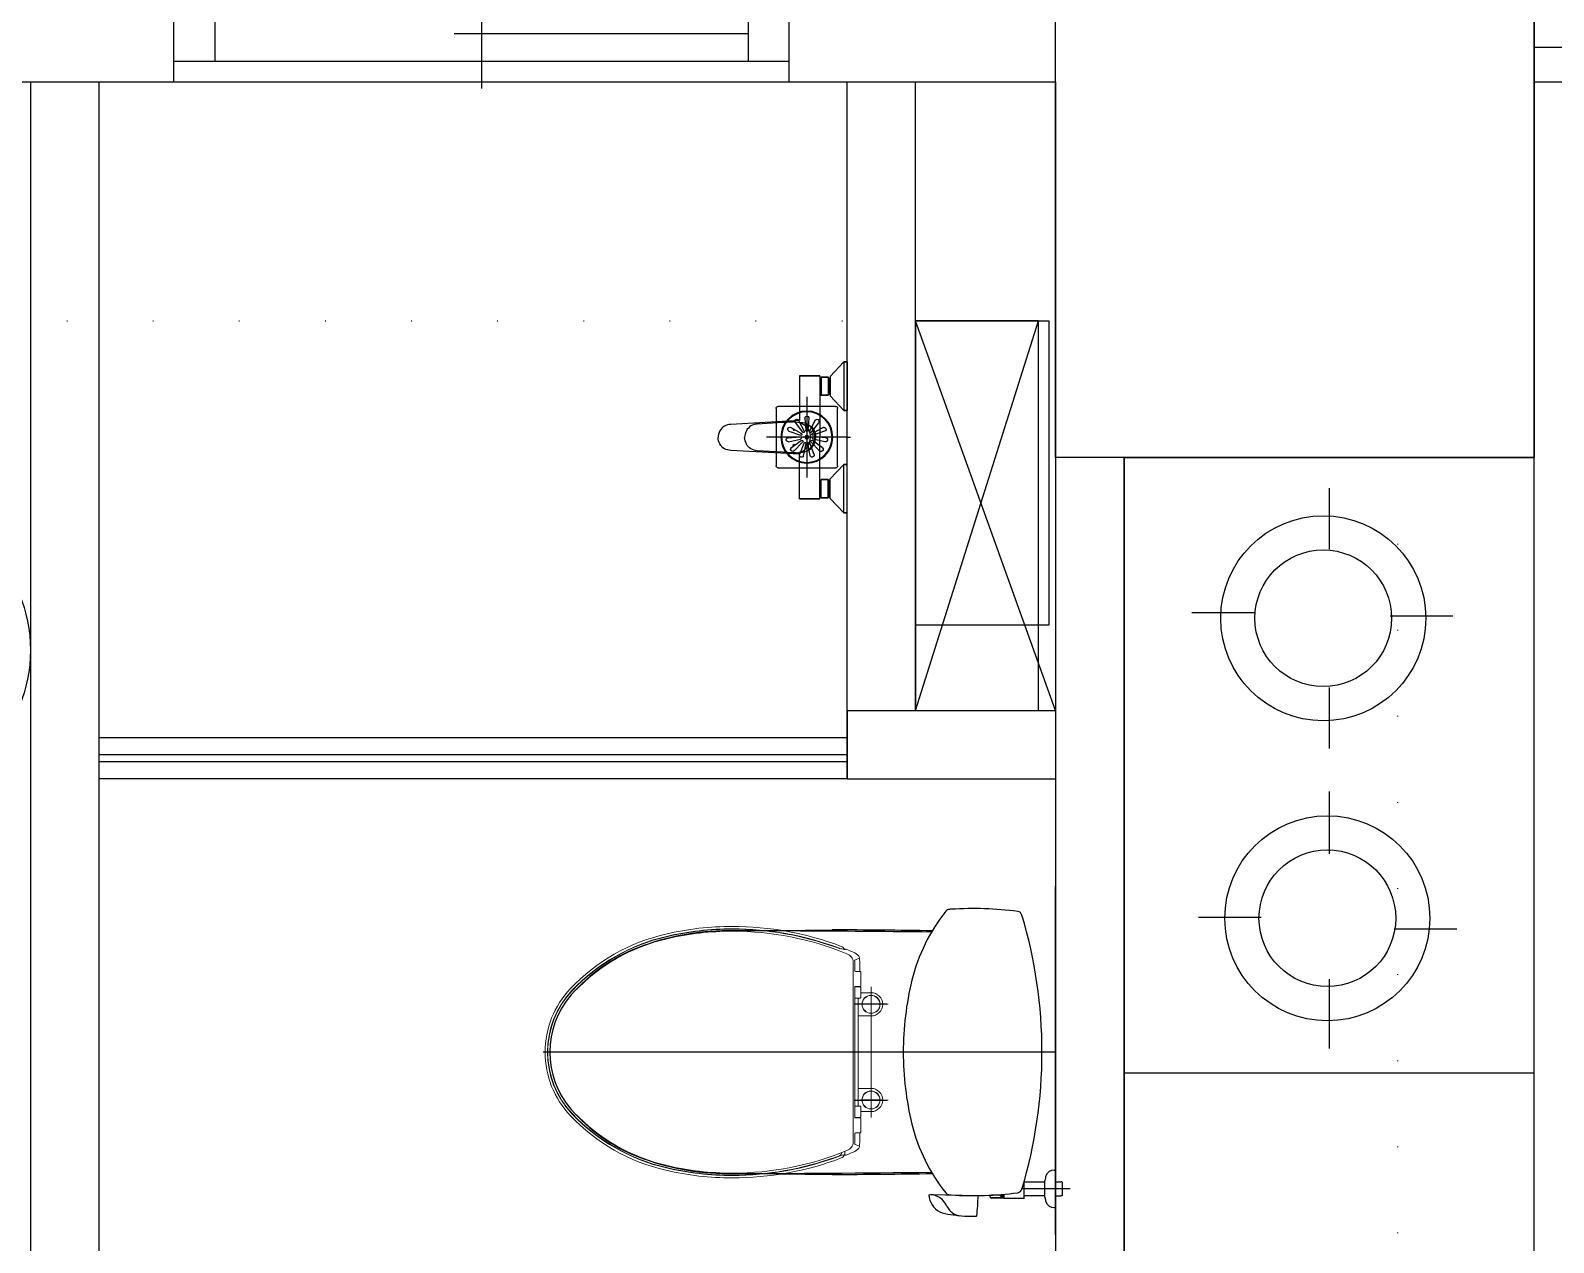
# Model space of a CAD drawing. Header units: millimetres. Extents: x 98197 to 106565, y 53890 to 60222.
# Drawn here: x 103175.4 to 103398.2, y 55485.7 to 55663.1 of the extents above; entities that cross this region are included whole.
import ezdxf

# ---------------------------------------------------------------- set-up
doc = ezdxf.new("R2010")
doc.units = ezdxf.units.MM
doc.header["$LTSCALE"] = 50
doc.header["$MEASUREMENT"] = 0
doc.linetypes.add('DASH_CENTER', pattern=[14, 11, -1, 1, -1])
doc.linetypes.add('DOT', pattern=[0.25, 0, -0.25])
doc.layers.get('0').update_dxf_attribs({"color": 8, "linetype": 'CONTINUOUS'})
doc.layers.add('00', color=7, linetype='DOT')
doc.layers.add('11', color=2, linetype='CONTINUOUS')

# ---------------------------------------------------------------- blocks, each defined once
blk = doc.blocks.new('*U25', base_point=(557135.24, 45415.43))
for p, q in [((557169.24, 45422.93), (557169.24, 45496.93)), ((557172.24, 45496.93), (557172.24, 45422.93)), ((557095.24, 45407.93), (557095.24, 45422.93)), ((557169.24, 45422.93), (557095.24, 45422.93)), ((557172.24, 45422.93), (557169.24, 45422.93)), ((557175.24, 45407.93), (557175.24, 45422.93)), ((557175.24, 45407.93), (557095.24, 45407.93))]:
    blk.add_line(p, q)
for points in [[(557095.24, 45422.93), (557098.24, 45422.93), (557098.24, 45419.93), (557101.24, 45419.93), (557101.24, 45412.93), (557095.24, 45412.93)], [(557175.24, 45422.93), (557172.24, 45422.93), (557172.24, 45419.93), (557169.24, 45419.93), (557169.24, 45412.93), (557175.24, 45412.93)]]:
    blk.add_lwpolyline(points)
blk.add_arc((557172.24, 45422.93), 74, 90, 180)
blk = doc.blocks.new('*U30', base_point=(551700.96, 44174.06))
for p, q in [((551700.96, 44185.56), (551700.96, 44165.56)), ((551655.96, 44166.56), (551655.96, 44181.56)), ((551655.96, 44181.56), (551745.96, 44181.56)), ((551661.96, 44181.56), (551661.96, 44169.56)), ((551739.96, 44181.56), (551739.96, 44169.56)), ((551745.96, 44166.56), (551745.96, 44181.56)), ((551661.96, 44177.56), (551704.96, 44177.56)), ((551739.96, 44173.56), (551696.96, 44173.56)), ((551655.96, 44169.56), (551745.96, 44169.56)), ((551655.96, 44166.56), (551745.96, 44166.56))]:
    blk.add_line(p, q)
blk = doc.blocks.new('1247A')
for p, q in [((-13298.51, 8267.25), (-13298.01, 8267.25)), ((-13298.01, 8267.25), (-13298.51, 8267.25)), ((-13298.51, 8267.25), (-13298.51, 8267.12)), ((-13298.51, 8267.12), (-13298.51, 8266.77)), ((-13298.51, 8266.77), (-13298.51, 8266.2)), ((-13298.51, 8266.2), (-13298.51, 8265.46)), ((-13298.51, 8265.46), (-13298.51, 8264.61)), ((-13298.01, 8267.25), (-13296.01, 8265.12)), ((-13298.01, 8267.25), (-13296.01, 8265.12)), ((-13298.01, 8267.25), (-13298.01, 8267.12)), ((-13298.01, 8267.12), (-13298.01, 8266.77)), ((-13298.01, 8266.77), (-13298.01, 8266.2)), ((-13298.01, 8266.2), (-13298.01, 8265.46)), ((-13298.01, 8265.46), (-13298.01, 8264.61)), ((-13298.51, 8264.61), (-13298.51, 8263.7)), ((-13298.51, 8263.7), (-13298.51, 8262.79)), ((-13298.01, 8264.61), (-13298.01, 8263.7)), ((-13298.01, 8263.7), (-13298.01, 8262.79)), ((-13296.01, 8265.12), (-13296.01, 8265.07)), ((-13296.01, 8265.07), (-13296.01, 8264.93)), ((-13296.01, 8264.93), (-13296.01, 8264.82)), ((-13296.01, 8264.93), (-13296.01, 8264.7)), ((-13296.01, 8264.82), (-13295.91, 8264.82)), ((-13296.01, 8264.82), (-13296.01, 8264.77)), ((-13295.91, 8264.82), (-13296.01, 8264.82)), ((-13296.01, 8264.77), (-13296.01, 8264.66)), ((-13296.01, 8264.7), (-13296.01, 8264.41)), ((-13296.01, 8264.66), (-13296.01, 8264.49)), ((-13296.01, 8264.49), (-13296.01, 8264.26)), ((-13296.01, 8264.41), (-13296.01, 8264.06)), ((-13296.01, 8264.26), (-13296.01, 8263.98)), ((-13296.01, 8264.06), (-13296.01, 8263.7)), ((-13296.01, 8263.98), (-13296.01, 8263.7)), ((-13296.01, 8263.7), (-13296.01, 8263.33)), ((-13296.01, 8263.7), (-13296.01, 8263.42)), ((-13296.01, 8263.42), (-13296.01, 8263.14)), ((-13296.01, 8263.33), (-13296.01, 8262.99)), ((-13296.01, 8263.14), (-13296.01, 8262.91)), ((-13295.71, 8265.02), (-13295.91, 8264.82)), ((-13295.91, 8264.82), (-13295.91, 8264.77)), ((-13295.91, 8264.77), (-13295.91, 8264.66)), ((-13295.91, 8264.66), (-13295.91, 8264.49)), ((-13295.91, 8264.49), (-13295.91, 8264.26)), ((-13295.91, 8264.26), (-13295.91, 8263.98)), ((-13295.91, 8263.98), (-13295.91, 8263.7)), ((-13295.91, 8263.7), (-13295.91, 8263.42)), ((-13295.91, 8263.42), (-13295.91, 8263.14)), ((-13295.91, 8263.14), (-13295.91, 8262.91)), ((-13295.71, 8265.02), (-13295.51, 8265.02)), ((-13295.51, 8265.02), (-13295.71, 8265.02)), ((-13295.71, 8265.02), (-13295.71, 8264.97)), ((-13295.71, 8264.97), (-13295.71, 8262.38)), ((-13295.51, 8265.02), (-13295.21, 8265.02)), ((-13295.21, 8265.02), (-13295.51, 8265.02)), ((-13294.91, 8265.02), (-13295.21, 8265.02)), ((-13295.21, 8265.02), (-13294.91, 8265.02)), ((-13294.91, 8265.02), (-13294.71, 8265.02)), ((-13294.71, 8265.02), (-13294.91, 8265.02)), ((-13294.71, 8265.02), (-13294.51, 8264.82)), ((-13294.71, 8265.02), (-13294.71, 8264.97)), ((-13294.71, 8264.97), (-13294.71, 8262.38)), ((-13294.01, 8265.2), (-13294.51, 8265.2)), ((-13294.51, 8265.2), (-13294.01, 8265.2)), ((-13294.51, 8265.2), (-13294.51, 8265.14)), ((-13294.51, 8265.14), (-13294.51, 8256.2)), ((-13294.51, 8265.14), (-13294.51, 8256.2)), ((-13293.51, 8265.2), (-13294.01, 8265.2)), ((-13294.01, 8265.2), (-13293.51, 8265.2)), ((-13293, 8265.2), (-13293.51, 8265.2)), ((-13293.51, 8265.2), (-13293, 8265.2)), ((-13293, 8265.2), (-13292.54, 8265.2)), ((-13292.54, 8265.2), (-13293, 8265.2)), ((-13292.54, 8265.2), (-13292.13, 8265.2)), ((-13292.13, 8265.2), (-13292.54, 8265.2)), ((-13292.13, 8265.2), (-13291.82, 8265.2)), ((-13291.82, 8265.2), (-13292.13, 8265.2)), ((-13291.82, 8265.2), (-13291.63, 8265.2)), ((-13291.63, 8265.2), (-13291.82, 8265.2)), ((-13291.63, 8265.2), (-13291.55, 8265.2)), ((-13291.55, 8265.2), (-13291.63, 8265.2)), ((-13291.55, 8265.2), (-13291.51, 8265.14)), ((-13291.51, 8265.14), (-13291.51, 8258.66)), ((-13291.51, 8265.14), (-13291.51, 8258.66)), ((-13298.51, 8262.79), (-13298.51, 8261.93)), ((-13298.51, 8261.93), (-13298.51, 8261.19)), ((-13298.51, 8261.19), (-13298.51, 8260.63)), ((-13298.01, 8262.79), (-13298.01, 8261.93)), ((-13296.01, 8262.28), (-13298.01, 8260.15)), ((-13298.01, 8261.93), (-13298.01, 8261.19)), ((-13298.01, 8261.19), (-13298.01, 8260.63)), ((-13296.01, 8262.99), (-13296.01, 8262.7)), ((-13296.01, 8262.91), (-13296.01, 8262.74)), ((-13296.01, 8262.74), (-13296.01, 8262.62)), ((-13296.01, 8262.7), (-13296.01, 8262.47)), ((-13296.01, 8262.62), (-13296.01, 8262.58)), ((-13296.01, 8262.58), (-13296.01, 8262.47)), ((-13296.01, 8262.58), (-13295.91, 8262.58)), ((-13295.91, 8262.58), (-13296.01, 8262.58)), ((-13296.01, 8262.47), (-13296.01, 8262.33)), ((-13296.01, 8262.33), (-13296.01, 8262.28)), ((-13295.91, 8262.91), (-13295.91, 8262.74)), ((-13295.91, 8262.74), (-13295.91, 8262.62)), ((-13295.91, 8262.62), (-13295.91, 8262.58)), ((-13295.91, 8262.58), (-13295.71, 8262.38)), ((-13295.21, 8262.38), (-13295.71, 8262.38)), ((-13295.71, 8262.38), (-13295.21, 8262.38)), ((-13294.91, 8262.38), (-13295.21, 8262.38)), ((-13295.21, 8262.38), (-13294.91, 8262.38)), ((-13294.91, 8262.38), (-13294.71, 8262.38)), ((-13294.71, 8262.38), (-13294.91, 8262.38)), ((-13294.51, 8262.58), (-13294.71, 8262.38)), ((-13298.51, 8260.63), (-13298.51, 8260.28)), ((-13298.51, 8260.28), (-13298.51, 8260.15)), ((-13298.51, 8260.15), (-13298.01, 8260.15)), ((-13298.01, 8260.15), (-13298.51, 8260.15)), ((-13298.51, 8252.25), (-13298.51, 8260.15)), ((-13298.01, 8260.63), (-13298.01, 8260.28)), ((-13298.01, 8260.28), (-13298.01, 8260.15)), ((-13291.51, 8258.66), (-13281.48, 8258.1)), ((-13293.82, 8256.76), (-13293.9, 8256.2)), ((-13293.61, 8257.29), (-13293.82, 8256.76)), ((-13293.72, 8256.49), (-13293.74, 8256.2)), ((-13293.67, 8256.76), (-13293.72, 8256.49)), ((-13293.58, 8257.04), (-13293.67, 8256.76)), ((-13293.27, 8257.76), (-13293.61, 8257.29)), ((-13293.48, 8257.29), (-13293.58, 8257.04)), ((-13293.32, 8257.54), (-13293.48, 8257.29)), ((-13293.14, 8257.75), (-13293.32, 8257.54)), ((-13292.81, 8258.11), (-13293.27, 8257.76)), ((-13292.95, 8257.94), (-13293.14, 8257.75)), ((-13293.11, 8256.5), (-13293.13, 8256.2)), ((-13293.05, 8256.78), (-13293.11, 8256.5)), ((-13292.97, 8257.06), (-13293.05, 8256.78)), ((-13292.85, 8257.33), (-13292.97, 8257.06)), ((-13292.72, 8258.11), (-13292.95, 8257.94)), ((-13292.69, 8257.57), (-13292.85, 8257.33)), ((-13292.29, 8258.32), (-13292.81, 8258.11)), ((-13292.48, 8258.22), (-13292.72, 8258.11)), ((-13292.5, 8257.79), (-13292.69, 8257.57)), ((-13292.3, 8257.98), (-13292.5, 8257.79)), ((-13292.06, 8258.16), (-13292.3, 8257.98)), ((-13291.98, 8258.37), (-13292.29, 8258.32)), ((-13291.98, 8258.37), (-13292.29, 8258.32)), ((-13291.81, 8258.28), (-13292.06, 8258.16)), ((-13291.28, 8258.43), (-13291.98, 8258.37)), ((-13291.55, 8258.37), (-13291.81, 8258.28)), ((-13291.28, 8258.43), (-13291.55, 8258.37)), ((-13290.99, 8258.46), (-13291.28, 8258.43)), ((-13290.99, 8258.46), (-13290.58, 8258.45)), ((-13290.79, 8257.38), (-13290.8, 8257.36)), ((-13290.8, 8257.36), (-13290.8, 8257.33)), ((-13290.8, 8257.33), (-13290.8, 8257.31)), ((-13290.8, 8257.31), (-13290.79, 8257.28)), ((-13290.77, 8257.41), (-13290.79, 8257.38)), ((-13290.79, 8257.28), (-13290.77, 8257.26)), ((-13290.75, 8257.42), (-13290.77, 8257.41)), ((-13290.77, 8257.26), (-13290.75, 8257.25)), ((-13290.72, 8257.43), (-13290.75, 8257.42)), ((-13290.75, 8257.25), (-13290.72, 8257.24)), ((-13290.7, 8257.43), (-13290.72, 8257.43)), ((-13290.72, 8257.24), (-13290.7, 8257.23)), ((-13290.7, 8257.43), (-13290.67, 8257.43)), ((-13290.67, 8257.24), (-13290.7, 8257.23)), ((-13290.67, 8257.43), (-13290.65, 8257.42)), ((-13290.65, 8257.25), (-13290.67, 8257.24)), ((-13290.65, 8257.42), (-13290.63, 8257.41)), ((-13290.63, 8257.26), (-13290.65, 8257.25)), ((-13290.63, 8257.41), (-13290.61, 8257.38)), ((-13290.61, 8257.28), (-13290.63, 8257.26)), ((-13290.61, 8257.38), (-13290.6, 8257.36)), ((-13290.6, 8257.31), (-13290.61, 8257.28)), ((-13290.6, 8257.36), (-13290.6, 8257.33)), ((-13290.6, 8257.33), (-13290.6, 8257.31)), ((-13290.58, 8258.45), (-13290.21, 8258.44)), ((-13290.21, 8258.44), (-13289.79, 8258.42)), ((-13289.79, 8258.42), (-13289.36, 8258.4)), ((-13289.36, 8258.4), (-13289.05, 8258.38)), ((-13289.05, 8258.38), (-13285.35, 8258.15)), ((-13285.35, 8258.15), (-13285.11, 8258.13)), ((-13285.11, 8258.13), (-13284.87, 8258.08)), ((-13284.87, 8258.08), (-13284.64, 8257.99)), ((-13284.64, 8257.99), (-13284.43, 8257.89)), ((-13284.43, 8257.89), (-13284.22, 8257.74)), ((-13284.22, 8257.74), (-13284.05, 8257.57)), ((-13284.05, 8257.57), (-13283.89, 8257.39)), ((-13283.89, 8257.39), (-13283.75, 8257.17)), ((-13283.75, 8257.17), (-13283.65, 8256.95)), ((-13283.65, 8256.95), (-13283.57, 8256.7)), ((-13283.57, 8256.7), (-13283.52, 8256.46)), ((-13283.52, 8256.46), (-13283.5, 8256.2)), ((-13281.48, 8258.1), (-13281.23, 8258.08)), ((-13281.23, 8258.08), (-13280.99, 8258.03)), ((-13280.99, 8258.03), (-13280.76, 8257.95)), ((-13280.76, 8257.95), (-13280.54, 8257.85)), ((-13280.54, 8257.85), (-13280.33, 8257.7)), ((-13280.33, 8257.7), (-13280.16, 8257.54)), ((-13280.16, 8257.54), (-13280, 8257.36)), ((-13280, 8257.36), (-13279.85, 8257.15)), ((-13279.85, 8257.15), (-13279.75, 8256.93)), ((-13279.75, 8256.93), (-13279.68, 8256.69)), ((-13279.75, 8256.93), (-13279.68, 8256.69)), ((-13279.68, 8256.69), (-13279.63, 8256.45)), ((-13279.68, 8256.69), (-13279.63, 8256.45)), ((-13279.63, 8256.45), (-13279.61, 8256.2)), ((-13279.63, 8256.45), (-13279.61, 8256.2)), ((-13294.51, 8247.26), (-13294.51, 8256.2)), ((-13294.51, 8247.26), (-13294.51, 8256.2)), ((-13293.82, 8255.64), (-13293.9, 8256.2)), ((-13293.61, 8255.11), (-13293.82, 8255.64)), ((-13293.72, 8255.91), (-13293.74, 8256.2)), ((-13293.67, 8255.64), (-13293.72, 8255.91)), ((-13293.58, 8255.36), (-13293.67, 8255.64)), ((-13293.27, 8254.64), (-13293.61, 8255.11)), ((-13293.48, 8255.11), (-13293.58, 8255.36)), ((-13293.32, 8254.86), (-13293.48, 8255.11)), ((-13293.14, 8254.65), (-13293.32, 8254.86)), ((-13292.81, 8254.29), (-13293.27, 8254.64)), ((-13292.95, 8254.46), (-13293.14, 8254.65)), ((-13293.11, 8255.9), (-13293.13, 8256.2)), ((-13293.05, 8255.62), (-13293.11, 8255.9)), ((-13292.97, 8255.34), (-13293.05, 8255.62)), ((-13292.85, 8255.07), (-13292.97, 8255.34)), ((-13292.72, 8254.29), (-13292.95, 8254.46)), ((-13292.69, 8254.83), (-13292.85, 8255.07)), ((-13292.29, 8254.08), (-13292.81, 8254.29)), ((-13292.48, 8254.18), (-13292.72, 8254.29)), ((-13292.5, 8254.61), (-13292.69, 8254.83)), ((-13292.3, 8254.42), (-13292.5, 8254.61)), ((-13292.06, 8254.24), (-13292.3, 8254.42)), ((-13291.81, 8254.12), (-13292.06, 8254.24)), ((-13291.51, 8253.74), (-13281.48, 8254.3)), ((-13290.8, 8255.09), (-13290.79, 8255.11)), ((-13290.8, 8255.07), (-13290.8, 8255.09)), ((-13290.8, 8255.04), (-13290.8, 8255.07)), ((-13290.79, 8255.02), (-13290.8, 8255.04)), ((-13290.79, 8255.11), (-13290.77, 8255.14)), ((-13290.77, 8254.99), (-13290.79, 8255.02)), ((-13290.77, 8255.14), (-13290.75, 8255.15)), ((-13290.75, 8254.98), (-13290.77, 8254.99)), ((-13290.75, 8255.15), (-13290.72, 8255.16)), ((-13290.72, 8254.97), (-13290.75, 8254.98)), ((-13290.72, 8255.16), (-13290.7, 8255.17)), ((-13290.7, 8254.97), (-13290.72, 8254.97)), ((-13290.67, 8255.16), (-13290.7, 8255.17)), ((-13290.7, 8254.97), (-13290.67, 8254.97)), ((-13290.65, 8255.15), (-13290.67, 8255.16)), ((-13290.67, 8254.97), (-13290.65, 8254.98)), ((-13290.63, 8255.14), (-13290.65, 8255.15)), ((-13290.65, 8254.98), (-13290.63, 8254.99)), ((-13290.61, 8255.11), (-13290.63, 8255.14)), ((-13290.63, 8254.99), (-13290.61, 8255.02)), ((-13290.6, 8255.09), (-13290.61, 8255.11)), ((-13290.61, 8255.02), (-13290.6, 8255.04)), ((-13290.6, 8255.07), (-13290.6, 8255.09)), ((-13290.6, 8255.04), (-13290.6, 8255.07)), ((-13289.05, 8254.02), (-13285.35, 8254.25)), ((-13285.35, 8254.25), (-13285.11, 8254.27)), ((-13285.11, 8254.27), (-13284.87, 8254.32)), ((-13284.87, 8254.32), (-13284.64, 8254.41)), ((-13284.64, 8254.41), (-13284.43, 8254.51)), ((-13284.43, 8254.51), (-13284.22, 8254.66)), ((-13284.22, 8254.66), (-13284.05, 8254.83)), ((-13284.05, 8254.83), (-13283.89, 8255.01)), ((-13283.89, 8255.01), (-13283.75, 8255.23)), ((-13283.75, 8255.23), (-13283.65, 8255.45)), ((-13283.65, 8255.45), (-13283.57, 8255.7)), ((-13283.57, 8255.7), (-13283.52, 8255.94)), ((-13283.52, 8255.94), (-13283.5, 8256.2)), ((-13281.48, 8254.3), (-13281.23, 8254.32)), ((-13281.23, 8254.32), (-13280.99, 8254.37)), ((-13280.99, 8254.37), (-13280.76, 8254.45)), ((-13280.76, 8254.45), (-13280.54, 8254.55)), ((-13280.54, 8254.55), (-13280.33, 8254.7)), ((-13280.33, 8254.7), (-13280.16, 8254.86)), ((-13280.16, 8254.86), (-13280, 8255.04)), ((-13280, 8255.04), (-13279.85, 8255.25)), ((-13279.85, 8255.25), (-13279.75, 8255.47)), ((-13279.75, 8255.47), (-13279.68, 8255.71)), ((-13279.75, 8255.47), (-13279.68, 8255.71)), ((-13279.68, 8255.71), (-13279.63, 8255.95)), ((-13279.68, 8255.71), (-13279.63, 8255.95)), ((-13279.63, 8255.95), (-13279.61, 8256.2)), ((-13279.63, 8255.95), (-13279.61, 8256.2)), ((-13298.01, 8252.25), (-13298.51, 8252.25)), ((-13298.51, 8252.12), (-13298.51, 8252.25)), ((-13298.51, 8252.25), (-13298.01, 8252.25)), ((-13298.51, 8251.77), (-13298.51, 8252.12)), ((-13296.01, 8250.12), (-13298.01, 8252.25)), ((-13298.01, 8252.12), (-13298.01, 8252.25)), ((-13298.01, 8251.77), (-13298.01, 8252.12)), ((-13291.98, 8254.03), (-13292.29, 8254.08)), ((-13291.98, 8254.03), (-13292.29, 8254.08)), ((-13291.28, 8253.96), (-13291.98, 8254.03)), ((-13291.55, 8254.03), (-13291.81, 8254.12)), ((-13291.28, 8253.96), (-13291.55, 8254.03)), ((-13291.51, 8247.26), (-13291.51, 8253.74)), ((-13291.51, 8247.26), (-13291.51, 8253.74)), ((-13290.99, 8253.94), (-13291.28, 8253.96)), ((-13290.99, 8253.94), (-13290.58, 8253.95)), ((-13290.58, 8253.95), (-13290.21, 8253.96)), ((-13290.21, 8253.96), (-13289.79, 8253.98)), ((-13289.79, 8253.98), (-13289.36, 8254)), ((-13289.36, 8254), (-13289.05, 8254.02)), ((-13298.51, 8251.2), (-13298.51, 8251.77)), ((-13298.51, 8250.46), (-13298.51, 8251.2)), ((-13298.51, 8249.61), (-13298.51, 8250.46)), ((-13298.01, 8251.2), (-13298.01, 8251.77)), ((-13298.01, 8250.46), (-13298.01, 8251.2)), ((-13298.01, 8249.61), (-13298.01, 8250.46)), ((-13296.01, 8250.07), (-13296.01, 8250.12)), ((-13296.01, 8249.93), (-13296.01, 8250.07)), ((-13296.01, 8249.7), (-13296.01, 8249.93)), ((-13296.01, 8249.82), (-13296.01, 8249.93)), ((-13295.91, 8249.82), (-13296.01, 8249.82)), ((-13296.01, 8249.77), (-13296.01, 8249.82)), ((-13296.01, 8249.82), (-13295.91, 8249.82)), ((-13296.01, 8249.66), (-13296.01, 8249.77)), ((-13295.91, 8249.82), (-13295.71, 8250.02)), ((-13295.91, 8249.77), (-13295.91, 8249.82)), ((-13295.91, 8249.66), (-13295.91, 8249.77)), ((-13295.71, 8250.02), (-13295.21, 8250.02)), ((-13295.71, 8247.43), (-13295.71, 8250.02)), ((-13295.21, 8250.02), (-13295.71, 8250.02)), ((-13295.21, 8250.02), (-13294.91, 8250.02)), ((-13294.91, 8250.02), (-13295.21, 8250.02)), ((-13294.71, 8250.02), (-13294.91, 8250.02)), ((-13294.91, 8250.02), (-13294.71, 8250.02)), ((-13294.51, 8249.82), (-13294.71, 8250.02)), ((-13294.71, 8247.43), (-13294.71, 8250.02)), ((-13298.51, 8248.7), (-13298.51, 8249.61)), ((-13298.51, 8247.79), (-13298.51, 8248.7)), ((-13298.51, 8246.93), (-13298.51, 8247.79)), ((-13298.01, 8248.7), (-13298.01, 8249.61)), ((-13298.01, 8247.79), (-13298.01, 8248.7)), ((-13298.01, 8246.93), (-13298.01, 8247.79)), ((-13296.01, 8249.41), (-13296.01, 8249.7)), ((-13296.01, 8249.49), (-13296.01, 8249.66)), ((-13296.01, 8249.26), (-13296.01, 8249.49)), ((-13296.01, 8249.06), (-13296.01, 8249.41)), ((-13296.01, 8248.98), (-13296.01, 8249.26)), ((-13296.01, 8248.7), (-13296.01, 8249.06)), ((-13296.01, 8248.7), (-13296.01, 8248.98)), ((-13296.01, 8248.42), (-13296.01, 8248.7)), ((-13296.01, 8248.33), (-13296.01, 8248.7)), ((-13296.01, 8248.14), (-13296.01, 8248.42)), ((-13296.01, 8247.99), (-13296.01, 8248.33)), ((-13296.01, 8247.91), (-13296.01, 8248.14)), ((-13296.01, 8247.7), (-13296.01, 8247.99)), ((-13296.01, 8247.74), (-13296.01, 8247.91)), ((-13296.01, 8247.62), (-13296.01, 8247.74)), ((-13296.01, 8247.47), (-13296.01, 8247.7)), ((-13296.01, 8247.58), (-13296.01, 8247.62)), ((-13295.91, 8247.58), (-13296.01, 8247.58)), ((-13296.01, 8247.58), (-13295.91, 8247.58)), ((-13296.01, 8247.47), (-13296.01, 8247.58)), ((-13295.91, 8249.49), (-13295.91, 8249.66)), ((-13295.91, 8249.26), (-13295.91, 8249.49)), ((-13295.91, 8248.98), (-13295.91, 8249.26)), ((-13295.91, 8248.7), (-13295.91, 8248.98)), ((-13295.91, 8248.42), (-13295.91, 8248.7)), ((-13295.91, 8248.14), (-13295.91, 8248.42)), ((-13295.91, 8247.91), (-13295.91, 8248.14)), ((-13295.91, 8247.74), (-13295.91, 8247.91)), ((-13295.91, 8247.62), (-13295.91, 8247.74)), ((-13295.91, 8247.58), (-13295.91, 8247.62)), ((-13295.71, 8247.38), (-13295.91, 8247.58)), ((-13294.71, 8247.38), (-13294.51, 8247.58)), ((-13298.51, 8246.19), (-13298.51, 8246.93)), ((-13298.51, 8245.63), (-13298.51, 8246.19)), ((-13298.51, 8245.28), (-13298.51, 8245.63)), ((-13298.51, 8245.15), (-13298.51, 8245.28)), ((-13298.01, 8245.15), (-13296.01, 8247.28)), ((-13298.01, 8245.15), (-13296.01, 8247.28)), ((-13298.01, 8246.19), (-13298.01, 8246.93)), ((-13298.01, 8245.63), (-13298.01, 8246.19)), ((-13298.01, 8245.28), (-13298.01, 8245.63)), ((-13298.01, 8245.15), (-13298.01, 8245.28)), ((-13296.01, 8247.33), (-13296.01, 8247.47)), ((-13296.01, 8247.28), (-13296.01, 8247.33)), ((-13295.71, 8247.38), (-13295.71, 8247.43)), ((-13295.51, 8247.38), (-13295.71, 8247.38)), ((-13295.71, 8247.38), (-13295.51, 8247.38)), ((-13295.21, 8247.38), (-13295.51, 8247.38)), ((-13295.51, 8247.38), (-13295.21, 8247.38)), ((-13295.21, 8247.38), (-13294.91, 8247.38)), ((-13294.91, 8247.38), (-13295.21, 8247.38)), ((-13294.71, 8247.38), (-13294.91, 8247.38)), ((-13294.91, 8247.38), (-13294.71, 8247.38)), ((-13294.71, 8247.38), (-13294.71, 8247.43)), ((-13294.51, 8247.2), (-13294.51, 8247.26)), ((-13294.51, 8247.2), (-13294.01, 8247.2)), ((-13294.01, 8247.2), (-13294.51, 8247.2)), ((-13294.01, 8247.2), (-13293.51, 8247.2)), ((-13293.51, 8247.2), (-13294.01, 8247.2)), ((-13293.51, 8247.2), (-13293, 8247.2)), ((-13293, 8247.2), (-13293.51, 8247.2)), ((-13292.54, 8247.2), (-13293, 8247.2)), ((-13293, 8247.2), (-13292.54, 8247.2)), ((-13292.13, 8247.2), (-13292.54, 8247.2)), ((-13292.54, 8247.2), (-13292.13, 8247.2)), ((-13291.82, 8247.2), (-13292.13, 8247.2)), ((-13292.13, 8247.2), (-13291.82, 8247.2)), ((-13291.63, 8247.2), (-13291.82, 8247.2)), ((-13291.82, 8247.2), (-13291.63, 8247.2)), ((-13291.55, 8247.2), (-13291.63, 8247.2)), ((-13291.63, 8247.2), (-13291.55, 8247.2)), ((-13291.55, 8247.2), (-13291.51, 8247.26)), ((-13298.01, 8245.15), (-13298.51, 8245.15)), ((-13298.51, 8245.15), (-13298.01, 8245.15))]:
    blk.add_line(p, q)
at = {"color": 3}
blk.add_line((-13298.51, 8256.25), (-13299.01, 8256.25), dxfattribs=at)
blk = doc.blocks.new('10D')
at = {"color": 9, "true_color": 0xc9c9c9}
for p, q in [((-31147.44, 14844.37), (-31147.44, 14852.77)), ((-31147.14, 14853.07), (-31138.74, 14853.07)), ((-31138.44, 14852.77), (-31138.44, 14844.37)), ((-31144.65, 14850.68), (-31143.58, 14849.29)), ((-31144.18, 14851.05), (-31143.33, 14849.45)), ((-31143.24, 14851.27), (-31143.09, 14849.52)), ((-31142.64, 14851.32), (-31142.79, 14849.52)), ((-31141.73, 14851), (-31142.56, 14849.45)), ((-31141.21, 14850.72), (-31142.3, 14849.29)), ((-31145.71, 14848.48), (-31143.91, 14848.59)), ((-31145.57, 14847.89), (-31143.86, 14848.29)), ((-31145.52, 14849.42), (-31143.87, 14848.83)), ((-31145.32, 14849.99), (-31143.75, 14849.1)), ((-31143.14, 14848.62), (-31143.14, 14848.52)), ((-31143.14, 14848.62), (-31143.04, 14848.62)), ((-31143.14, 14848.52), (-31143.09, 14848.52)), ((-31143.14, 14848.52), (-31143.04, 14848.52)), ((-31142.99, 14848.77), (-31142.89, 14848.77)), ((-31142.99, 14848.67), (-31142.99, 14848.77)), ((-31142.99, 14848.38), (-31142.99, 14848.47)), ((-31142.99, 14848.38), (-31142.89, 14848.38)), ((-31142.89, 14848.67), (-31142.89, 14848.77)), ((-31142.89, 14848.38), (-31142.89, 14848.47)), ((-31142.75, 14848.62), (-31142.84, 14848.62)), ((-31142.75, 14848.52), (-31142.84, 14848.52)), ((-31142.79, 14848.52), (-31142.75, 14848.52)), ((-31142.75, 14848.62), (-31142.75, 14848.52)), ((-31140.61, 14849.96), (-31142.14, 14849.1)), ((-31140.26, 14847.88), (-31142.03, 14848.29)), ((-31140.32, 14849.44), (-31142.02, 14848.83)), ((-31140.23, 14848.48), (-31141.98, 14848.59)), ((-31145.22, 14847), (-31143.76, 14848.06)), ((-31144.79, 14846.58), (-31143.56, 14847.84)), ((-31144.01, 14846.02), (-31143.36, 14847.7)), ((-31143.42, 14845.9), (-31143.07, 14847.62)), ((-31142.46, 14845.85), (-31142.82, 14847.62)), ((-31141.9, 14846.06), (-31142.53, 14847.7)), ((-31141.06, 14846.54), (-31142.32, 14847.84)), ((-31140.71, 14847.03), (-31142.13, 14848.06)), ((-31138.74, 14844.07), (-31147.14, 14844.07))]:
    blk.add_line(p, q, dxfattribs=at)
at = {"color": 8}
for p, q in [((-31142.94, 14854.47), (-31142.94, 14842.67)), ((-31148.84, 14848.57), (-31137.04, 14848.57))]:
    blk.add_line(p, q, dxfattribs=at)
at = {"color": 9, "true_color": 0xc9c9c9}
for radius in [3.8, 3.7, 0.275]:
    blk.add_circle((-31142.94, 14848.57), radius, dxfattribs=at)
for centre, radius, start, end in [((-31147.14, 14852.77), 0.3, 90, 180), ((-31138.74, 14852.77), 0.3, 0, 90), ((-31144.43, 14850.89), 0.3, 32.7273, 222.2546), ((-31142.94, 14851.32), 0.3, 0, 189.5273), ((-31141.46, 14850.89), 0.3, 327.2727, 156.8), ((-31145.67, 14848.18), 0.3, 98.1818, 287.7091), ((-31145.45, 14849.71), 0.3, 65.4545, 254.9818), ((-31143.88, 14848.44), 0.15, 278.1818, 98.1818), ((-31143.81, 14848.97), 0.15, 245.4545, 65.4545), ((-31143.46, 14849.37), 0.15, 212.7273, 32.7273), ((-31142.94, 14849.52), 0.15, 180, 0), ((-31143.04, 14848.67), 0.05, 270, 0), ((-31143.04, 14848.47), 0.05, 0, 90), ((-31142.84, 14848.67), 0.05, 180, 270), ((-31142.84, 14848.47), 0.05, 90, 180), ((-31142.43, 14849.37), 0.15, 147.2727, 327.2727), ((-31142.08, 14848.97), 0.15, 114.5455, 294.5455), ((-31142, 14848.44), 0.15, 81.8182, 261.8182), ((-31140.44, 14849.71), 0.3, 294.5455, 124.0727), ((-31140.22, 14848.18), 0.3, 261.8182, 91.3455), ((-31145.02, 14846.77), 0.3, 130.9091, 320.4364), ((-31143.72, 14845.93), 0.3, 163.6364, 353.1636), ((-31143.66, 14847.95), 0.15, 310.9091, 130.9091), ((-31143.21, 14847.66), 0.15, 343.6364, 163.6364), ((-31142.68, 14847.66), 0.15, 16.3636, 196.3636), ((-31142.17, 14845.93), 0.3, 196.3636, 25.8909), ((-31142.23, 14847.95), 0.15, 49.0909, 229.0909), ((-31140.87, 14846.77), 0.3, 229.0909, 58.6182), ((-31147.14, 14844.37), 0.3, 180, 270), ((-31138.74, 14844.37), 0.3, 270, 0)]:
    blk.add_arc(centre, radius, start, end, dxfattribs=at)

msp = doc.modelspace()

# ---------------------------------------------------------------- linework, layer by layer
for p, q in [((102934.357, 55655.566), (103196.357, 55655.566)), ((103175.357, 55655.566), (103175.357, 55390.566)), ((103185.357, 55655.566), (103185.357, 55390.566)), ((103286.357, 55655.566), (103325.357, 55655.566)), ((103325.357, 55655.566), (103325.357, 55400.566)), ((103304.857, 55563.566), (103322.857, 55620.566)), ((103325.357, 55563.566), (103304.857, 55620.566)), ((103322.857, 55620.566), (103304.857, 55620.566)), ((103335.357, 55600.566), (103335.357, 55390.566)), ((103335.357, 55600.566), (103395.357, 55600.566)), ((103335.357, 55395.566), (103335.357, 55600.566)), ((103395.357, 55395.566), (103395.357, 55600.566)), ((103365.357, 55596.106), (103365.357, 55587.183)), ((103354.436, 55577.87), (103345.272, 55577.87)), ((103383.467, 55577.388), (103374.303, 55577.388)), ((103365.357, 55566.925), (103365.357, 55558.002)), ((103294.857, 55563.566), (103294.857, 55553.566)), ((103294.857, 55553.566), (103325.357, 55553.566)), ((103365.357, 55551.732), (103365.357, 55542.568)), ((103325.357, 55486.854), (103325.357, 55537.834)), ((103355.424, 55533.255), (103346.259, 55533.255)), ((103384.06, 55531.567), (103374.896, 55531.567)), ((103365.357, 55524.239), (103365.357, 55514.111)), ((103250.657, 55513.566), (103250.657, 55513.666)), ((103335.357, 55510.566), (103395.357, 55510.566)), ((103323.848, 55495.169), (103323.762, 55494.808)), ((103325.157, 55496.316), (103325.357, 55496.301)), ((103325.357, 55496.316), (103325.357, 55490.816)), ((103327.498, 55493.566), (103320.437, 55493.566)), ((103320.758, 55492.166), (103320.758, 55494.676)), ((103323.758, 55494.566), (103320.758, 55494.566)), ((103323.757, 55494.596), (103323.757, 55494.766)), ((103323.758, 55492.536), (103323.757, 55494.596)), ((103325.357, 55494.596), (103326.125, 55494.596)), ((103326.238, 55494.593), (103326.125, 55494.596)), ((103326.357, 55494.473), (103326.238, 55494.593)), ((103326.357, 55492.66), (103326.357, 55494.473)), ((103306.813, 55492.641), (103306.835, 55492.309)), ((103314.007, 55492.552), (103306.863, 55492.694)), ((103315.774, 55492.366), (103315.774, 55492.639)), ((103317.494, 55492.64), (103315.934, 55492.64)), ((103317.494, 55492.241), (103315.934, 55492.241)), ((103317.654, 55492.206), (103315.934, 55492.206)), ((103317.294, 55492.562), (103317.323, 55492.61)), ((103317.347, 55492.448), (103317.294, 55492.562)), ((103317.323, 55492.61), (103317.413, 55492.636)), ((103317.509, 55492.266), (103317.347, 55492.448)), ((103317.534, 55492.281), (103317.534, 55492.6)), ((103317.694, 55492.246), (103317.694, 55492.77)), ((103317.694, 55492.686), (103317.742, 55492.686)), ((103317.758, 55492.775), (103317.758, 55492.286)), ((103317.758, 55492.166), (103317.758, 55492.775)), ((103320.758, 55492.166), (103317.758, 55492.166)), ((103323.758, 55492.566), (103320.758, 55492.566)), ((103323.758, 55492.366), (103323.758, 55492.536)), ((103323.762, 55492.325), (103323.848, 55491.963)), ((103325.157, 55490.816), (103325.357, 55490.816)), ((103325.357, 55492.536), (103326.127, 55492.537)), ((103326.238, 55492.54), (103326.127, 55492.537)), ((103326.357, 55492.66), (103326.238, 55492.54)), ((103311.998, 55489.592), (103313.753, 55489.557))]:
    msp.add_line(p, q)
at = {"extrusion": (0, 0, -1)}
for p, q in [((103294.857, 55553.566), (103294.857, 55655.566)), ((103304.857, 55563.566), (103304.857, 55655.566)), ((103395.357, 55596.566), (103395.357, 55655.566)), ((103294.857, 55563.566), (103325.357, 55563.566)), ((103304.857, 55563.566), (103325.357, 55563.566)), ((103294.857, 55559.566), (103185.357, 55559.566)), ((103294.857, 55557.066), (103185.357, 55557.066)), ((103294.857, 55556.066), (103185.357, 55556.066)), ((103294.857, 55553.566), (103185.357, 55553.566)), ((103294.857, 55553.566), (103325.357, 55553.566))]:
    msp.add_line(p, q, dxfattribs=at)
at = {"ltscale": 50}
for p, q in [((103277.358, 55531.316), (103284.82, 55531.391)), ((103277.358, 55495.816), (103284.82, 55495.742))]:
    msp.add_line(p, q, dxfattribs=at)
at = {"linetype": 'Continuous'}
for p, q in [((103284.82, 55531.391), (103292.657, 55531.469)), ((103284.82, 55495.742), (103292.657, 55495.664))]:
    msp.add_line(p, q, dxfattribs=at)
at = {"lineweight": 13}
for p, q in [((103295.753, 55513.566), (103295.753, 55526.582)), ((103295.961, 55525.466), (103295.961, 55526.719)), ((103296.706, 55525.466), (103296.706, 55526.719)), ((103296.061, 55525.366), (103296.733, 55525.366)), ((103296.733, 55525.366), (103296.753, 55525.366)), ((103296.853, 55525.266), (103296.853, 55523.266)), ((103295.961, 55513.566), (103295.961, 55523.069)), ((103296.753, 55523.116), (103295.975, 55523.116)), ((103296.753, 55523.166), (103296.061, 55523.166)), ((103296.853, 55522.316), (103296.853, 55523.016)), ((103296.853, 55521.566), (103296.853, 55522.316)), ((103296.853, 55522.266), (103298.353, 55522.266)), ((103296.707, 55521.466), (103295.961, 55521.466)), ((103296.476, 55518.916), (103296.476, 55521.366)), ((103296.707, 55521.466), (103296.576, 55521.466)), ((103296.753, 55521.466), (103296.707, 55521.466)), ((103296.476, 55508.216), (103296.476, 55518.916)), ((103298.353, 55518.866), (103296.476, 55518.866)), ((103295.753, 55513.566), (103295.753, 55500.551)), ((103295.961, 55513.566), (103295.961, 55504.064)), ((103298.353, 55508.266), (103296.476, 55508.266)), ((103296.476, 55505.766), (103296.476, 55508.216)), ((103296.707, 55505.666), (103295.961, 55505.666)), ((103296.707, 55505.666), (103296.576, 55505.666)), ((103296.753, 55505.666), (103296.707, 55505.666)), ((103296.853, 55505.566), (103296.853, 55504.816)), ((103296.853, 55504.866), (103298.353, 55504.866)), ((103296.853, 55504.816), (103296.853, 55504.116)), ((103296.753, 55504.016), (103295.975, 55504.016)), ((103296.753, 55503.966), (103296.061, 55503.966)), ((103296.853, 55501.866), (103296.853, 55503.866)), ((103295.961, 55501.666), (103295.961, 55500.414)), ((103296.061, 55501.766), (103296.733, 55501.766)), ((103296.706, 55501.666), (103296.706, 55500.414)), ((103296.733, 55501.766), (103296.753, 55501.766)), ((103294.503, 55498.83), (103294.503, 55499.034))]:
    msp.add_line(p, q, dxfattribs=at)
at = {"linetype": 'DASH_CENTER', "lineweight": 13, "ltscale": 5}
for p, q in [((103298.357, 55523.116), (103298.357, 55504.016)), ((103300.828, 55520.566), (103295.857, 55520.566)), ((103300.857, 55506.566), (103295.857, 55506.566)), ((103300.248, 55506.566), (103296.795, 55506.566))]:
    msp.add_line(p, q, dxfattribs=at)
at = {"ltscale": 3}
for p, q in [((103300.657, 55520.566), (103296.057, 55520.566)), ((103299.998, 55520.566), (103296.805, 55520.566)), ((103296.057, 55506.566), (103300.657, 55506.566)), ((103299.934, 55506.566), (103296.795, 55506.566))]:
    msp.add_line(p, q, dxfattribs=at)
at = {"linetype": 'DASH_CENTER', "ltscale": 5}
msp.add_line((103325.357, 55513.566), (103250.395, 55513.566), dxfattribs=at)
for points in [[(103325.357, 55670.566), (103395.357, 55670.566), (103395.357, 55600.566), (103325.357, 55600.566)], [(103322.857, 55620.566), (103304.857, 55620.566), (103304.857, 55563.566), (103322.857, 55563.566)], [(103304.857, 55620.566), (103324.357, 55620.566), (103324.357, 55576.066), (103304.857, 55576.066)]]:
    msp.add_lwpolyline(points, close=True)
at = {"linetype": 'Continuous'}
msp.add_lwpolyline([(103395.357, 55395.566), (103395.357, 55600.566), (103335.357, 55600.566), (103335.357, 55395.566), (103395.357, 55395.566)], dxfattribs=at)
for centre, radius in [((103364.514, 55577.054), 15), ((103364.514, 55577.054), 10), ((103365.107, 55533.162), 15), ((103365.107, 55533.162), 10)]:
    msp.add_circle(centre, radius)
at = {"lineweight": 13}
for centre in [(103298.343, 55520.566), (103298.339, 55506.566)]:
    msp.add_circle(centre, 1.32, dxfattribs=at)
for centre, radius, start, end in [((103330.031, 55517.752), 26.47, 141.6433, 166.15289), ((103309.861, 55533.712), 0.75, 93.87543, 141.49007), ((103313.257, 55483.576), 51, 93.56643, 93.87543), ((103313.257, 55483.576), 51, 82.62672, 93.56643), ((103319.706, 55533.411), 0.75, 16.64366, 82.62672), ((103253.357, 55513.576), 70, 0, 16.64366), ((103347.257, 55513.556), 44.2, 166.21624, 180), ((103347.257, 55513.576), 44.2, 180, 193.78376), ((103253.357, 55513.576), 70, 343.35634, 0), ((103329.776, 55509.288), 26.2, 193.78376, 218.50993), ((103326.31, 55494.586), 2.53, 159.53843, 166.67808), ((103325.157, 55495.016), 1.3, 90, 159.53843), ((103309.861, 55493.441), 0.75, 218.50993, 266.12457), ((103313.257, 55543.576), 51, 266.43357, 277.37328), ((103319.706, 55493.742), 0.75, 277.37328, 343.35634), ((103323.937, 55494.766), 0.18, 166.67808, 180.00072), ((103306.862, 55492.644), 0.05, 88.86103, 183.86103), ((103309.764, 55492.847), 2.978, 190.41435, 250.35634), ((103306.839, 55489.929), 2.822, 22.00531, 85.17423), ((103311.842, 55492.26), 2.705, 208.08502, 258.15686), ((103313.257, 55543.576), 51, 266.12457, 266.43357), ((103291.779, 55492.608), 22.228, 352.22554, 359.85699), ((103315.934, 55492.401), 0.16, 180, 270), ((103315.934, 55492.366), 0.16, 180, 270), ((103315.934, 55492.8), 0.16, 256.5396, 270), ((103317.494, 55492.6), 0.04, 0, 90), ((103317.494, 55492.281), 0.04, 270, 0), ((103317.654, 55492.246), 0.04, 270, 0), ((103317.742, 55492.646), 0.04, 66.42182, 90), ((103323.938, 55492.366), 0.18, 180.00072, 193.32192), ((103326.31, 55492.546), 2.53, 193.32192, 200.46157), ((103325.157, 55492.116), 1.3, 200.46157, 270), ((103312.875, 55507.725), 18.154, 256.90967, 267.23236), ((103313.754, 55489.607), 0.05, 268.86103, 353.25784)]:
    msp.add_arc(centre, radius, start, end)
for centre, radius, start, end in [((103274.665, 55503.579), 28, 103.055, 136.46429), ((103278.053, 55488.966), 43, 90, 103.055), ((103278.053, 55488.966), 42.65, 90, 103.055), ((103278.053, 55488.966), 42.6, 90, 103.055), ((103278.053, 55488.966), 42.3, 90, 103.055), ((103278.053, 55486.966), 45, 69.2634, 90), ((103278.053, 55486.966), 44.65, 69.64862, 90), ((103278.053, 55486.966), 44.6, 70.15121, 90), ((103278.053, 55486.966), 44.3, 67.75891, 90), ((103274.665, 55503.579), 27.65, 103.055, 136.46429), ((103274.665, 55503.579), 27.6, 103.055, 136.46429), ((103274.665, 55503.579), 27.3, 103.055, 136.46429), ((103295.287, 55534.601), 6.056, 249.81353, 255.29928), ((103293.303, 55528.079), 0.8, 56.08438, 69.64862), ((103295.287, 55534.601), 6.056, 255.29928, 262.00981), ((103293.703, 55528.303), 0.8, 22.06861, 69.2634), ((103295.287, 55534.601), 6.056, 262.00981, 262.12238), ((103294.517, 55529.05), 0.453, 262.28928, 282.53917), ((103294.841, 55528.27), 0.407, 119.50951, 123.71843), ((103294.677, 55528.552), 0.0811, 67.5142, 116.25208), ((103277.111, 55485.935), 46.176, 65.89747, 67.59969), ((103294.253, 55526.582), 1.5, 4.7417, 67.75891), ((103294.253, 55526.582), 1.5, 360, 4.7417), ((103298.034, 55522.5), 4.991, 106.81061, 115.01916), ((103294.85, 55526.734), 1.111, 359.23674, 15.01334), ((103295.184, 55526.537), 1.735, 30.74626, 63.14342), ((103296.565, 55527.39), 0.116, 282.99792, 16.92453), ((103295.118, 55526.68), 1.589, 1.40433, 22.0493), ((103296.061, 55525.466), 0.1, 180, 270), ((103296.937, 55525.475), 0.231, 182.05239, 207.96027), ((103296.753, 55525.266), 0.1, 0, 90), ((103264.153, 55513.566), 13.5, 136.46429, 180), ((103264.153, 55513.566), 13.15, 136.46429, 223.53571), ((103264.153, 55513.566), 13.1, 136.46429, 180), ((103264.153, 55513.566), 12.8, 136.46429, 223.53571), ((103296.061, 55523.066), 0.1, 150.00087, 178.71361), ((103296.061, 55523.066), 0.1, 90, 150.00087), ((103296.753, 55523.266), 0.1, 270.00001, 0), ((103296.753, 55523.016), 0.1, 0, 90), ((103298.353, 55520.566), 1.7, 270, 90), ((103296.576, 55521.366), 0.1, 90, 180), ((103296.753, 55521.566), 0.1, 270, 0), ((103298.343, 55520.566), 1.3, 47.20382, 42.79618), ((103264.153, 55513.566), 13.5, 180, 223.53571), ((103264.153, 55513.566), 13.1, 180, 223.53571), ((103298.339, 55506.566), 1.3, 47.20382, 42.79618), ((103298.353, 55506.566), 1.7, 270, 90), ((103274.665, 55523.554), 28, 223.53571, 256.945), ((103274.665, 55523.554), 27.65, 223.53571, 256.945), ((103274.665, 55523.554), 27.6, 223.53571, 256.945), ((103274.665, 55523.554), 27.3, 223.53571, 256.945), ((103296.061, 55504.066), 0.1, 181.28639, 209.99913), ((103296.576, 55505.766), 0.1, 180, 270), ((103296.753, 55505.566), 0.1, 0, 90), ((103296.753, 55504.116), 0.1, 270, 0), ((103296.061, 55504.066), 0.1, 209.99913, 270), ((103296.753, 55503.866), 0.1, 0, 89.99999), ((103296.753, 55501.866), 0.1, 270, 0), ((103294.253, 55500.551), 1.5, 292.24109, 355.2583), ((103294.253, 55500.551), 1.5, 355.2583, 0), ((103294.85, 55500.399), 1.111, 344.98666, 0.76326), ((103298.034, 55504.633), 4.991, 244.98084, 253.18939), ((103296.061, 55501.666), 0.1, 90, 180), ((103295.184, 55500.596), 1.735, 296.85658, 329.25374), ((103295.118, 55500.453), 1.589, 337.9507, 358.59567), ((103296.565, 55499.743), 0.116, 343.07547, 77.00208), ((103296.937, 55501.658), 0.231, 152.03973, 177.94761), ((103278.053, 55540.166), 44.3, 270, 292.24109), ((103278.053, 55540.166), 44.65, 270, 290.35138), ((103278.053, 55540.166), 44.6, 270, 289.84879), ((103278.053, 55540.166), 45, 270, 290.7366), ((103295.287, 55492.532), 6.056, 97.99019, 110.18647), ((103293.303, 55499.054), 0.8, 290.35138, 303.25439), ((103293.303, 55499.054), 0.8, 303.25439, 346.55354), ((103293.703, 55498.83), 0.8, 290.7366, 337.93139), ((103293.703, 55498.83), 0.8, 337.95063, 0), ((103295.287, 55492.532), 6.056, 97.87762, 97.99019), ((103293.703, 55498.83), 0.8, 337.93139, 337.95063), ((103294.517, 55498.082), 0.453, 77.46083, 97.71072), ((103294.841, 55498.862), 0.407, 236.28157, 240.49049), ((103294.677, 55498.581), 0.0811, 243.74792, 292.4858), ((103277.111, 55541.198), 46.176, 292.40031, 294.10253), ((103278.053, 55538.166), 43, 256.945, 270), ((103278.053, 55538.166), 42.65, 256.945, 270), ((103278.053, 55538.166), 42.6, 256.945, 270), ((103278.053, 55538.166), 42.3, 256.945, 270)]:
    msp.add_arc(centre, radius, start, end, dxfattribs=at)
at = {"ltscale": 50}
for centre, radius, start, end in [((103277.358, 55495.316), 36, 89.99998, 111.25428), ((103273.37, 55505.568), 25, 111.25427, 139.03552), ((103264.158, 55513.566), 12.8, 139.03551, 220.96449), ((103273.37, 55521.565), 25, 220.96448, 248.74573), ((103277.358, 55531.816), 36, 248.74572, 270.01697)]:
    msp.add_arc(centre, radius, start, end, dxfattribs=at)
at = {"linetype": 'Continuous'}
for centre, radius, start, end in [((103277.357, 53081.189), 2450.127, 89.302281, 89.999996), ((103277.357, 53081.189), 2450.127, 89.302281, 89.814041), ((103277.357, 53081.189), 2450.327, 89.29959, 89.64224), ((103277.357, 53081.189), 2450.327, 89.29959, 89.64224), ((103277.357, 57945.944), 2450.127, 270.000006, 270.697798), ((103277.357, 57945.944), 2450.327, 270.35776, 270.700502)]:
    msp.add_arc(centre, radius, start, end, dxfattribs=at)
at = {"layer": '00'}
for p, q in [((102827.857, 55620.566), (103325.357, 55620.566)), ((103395.357, 55620.566), (103985.357, 55620.566)), ((103325.357, 55600.566), (103325.357, 55000.566)), ((103375.357, 55600.566), (103375.357, 55000.566))]:
    msp.add_line(p, q, dxfattribs=at)
msp.add_lwpolyline([(103325.357, 55670.566), (103395.357, 55670.566), (103395.357, 55600.566), (103325.357, 55600.566)], close=True, dxfattribs=at)
at = {"layer": '11'}
msp.add_circle((103154.357, 55572.384), 21, dxfattribs=at)

# ---------------------------------------------------------------- block references
at = {"xscale": -1}
for name, p in [('*U25', (103435.357, 55663.066)), ('1247A', (89996.351, 47347.317)), ('10D', (72146.013, 40754.995))]:
    msp.add_blockref(name, p, dxfattribs=at)
msp.add_blockref('*U30', (103241.357, 55663.066))

doc.saveas('drawing.dxf')
